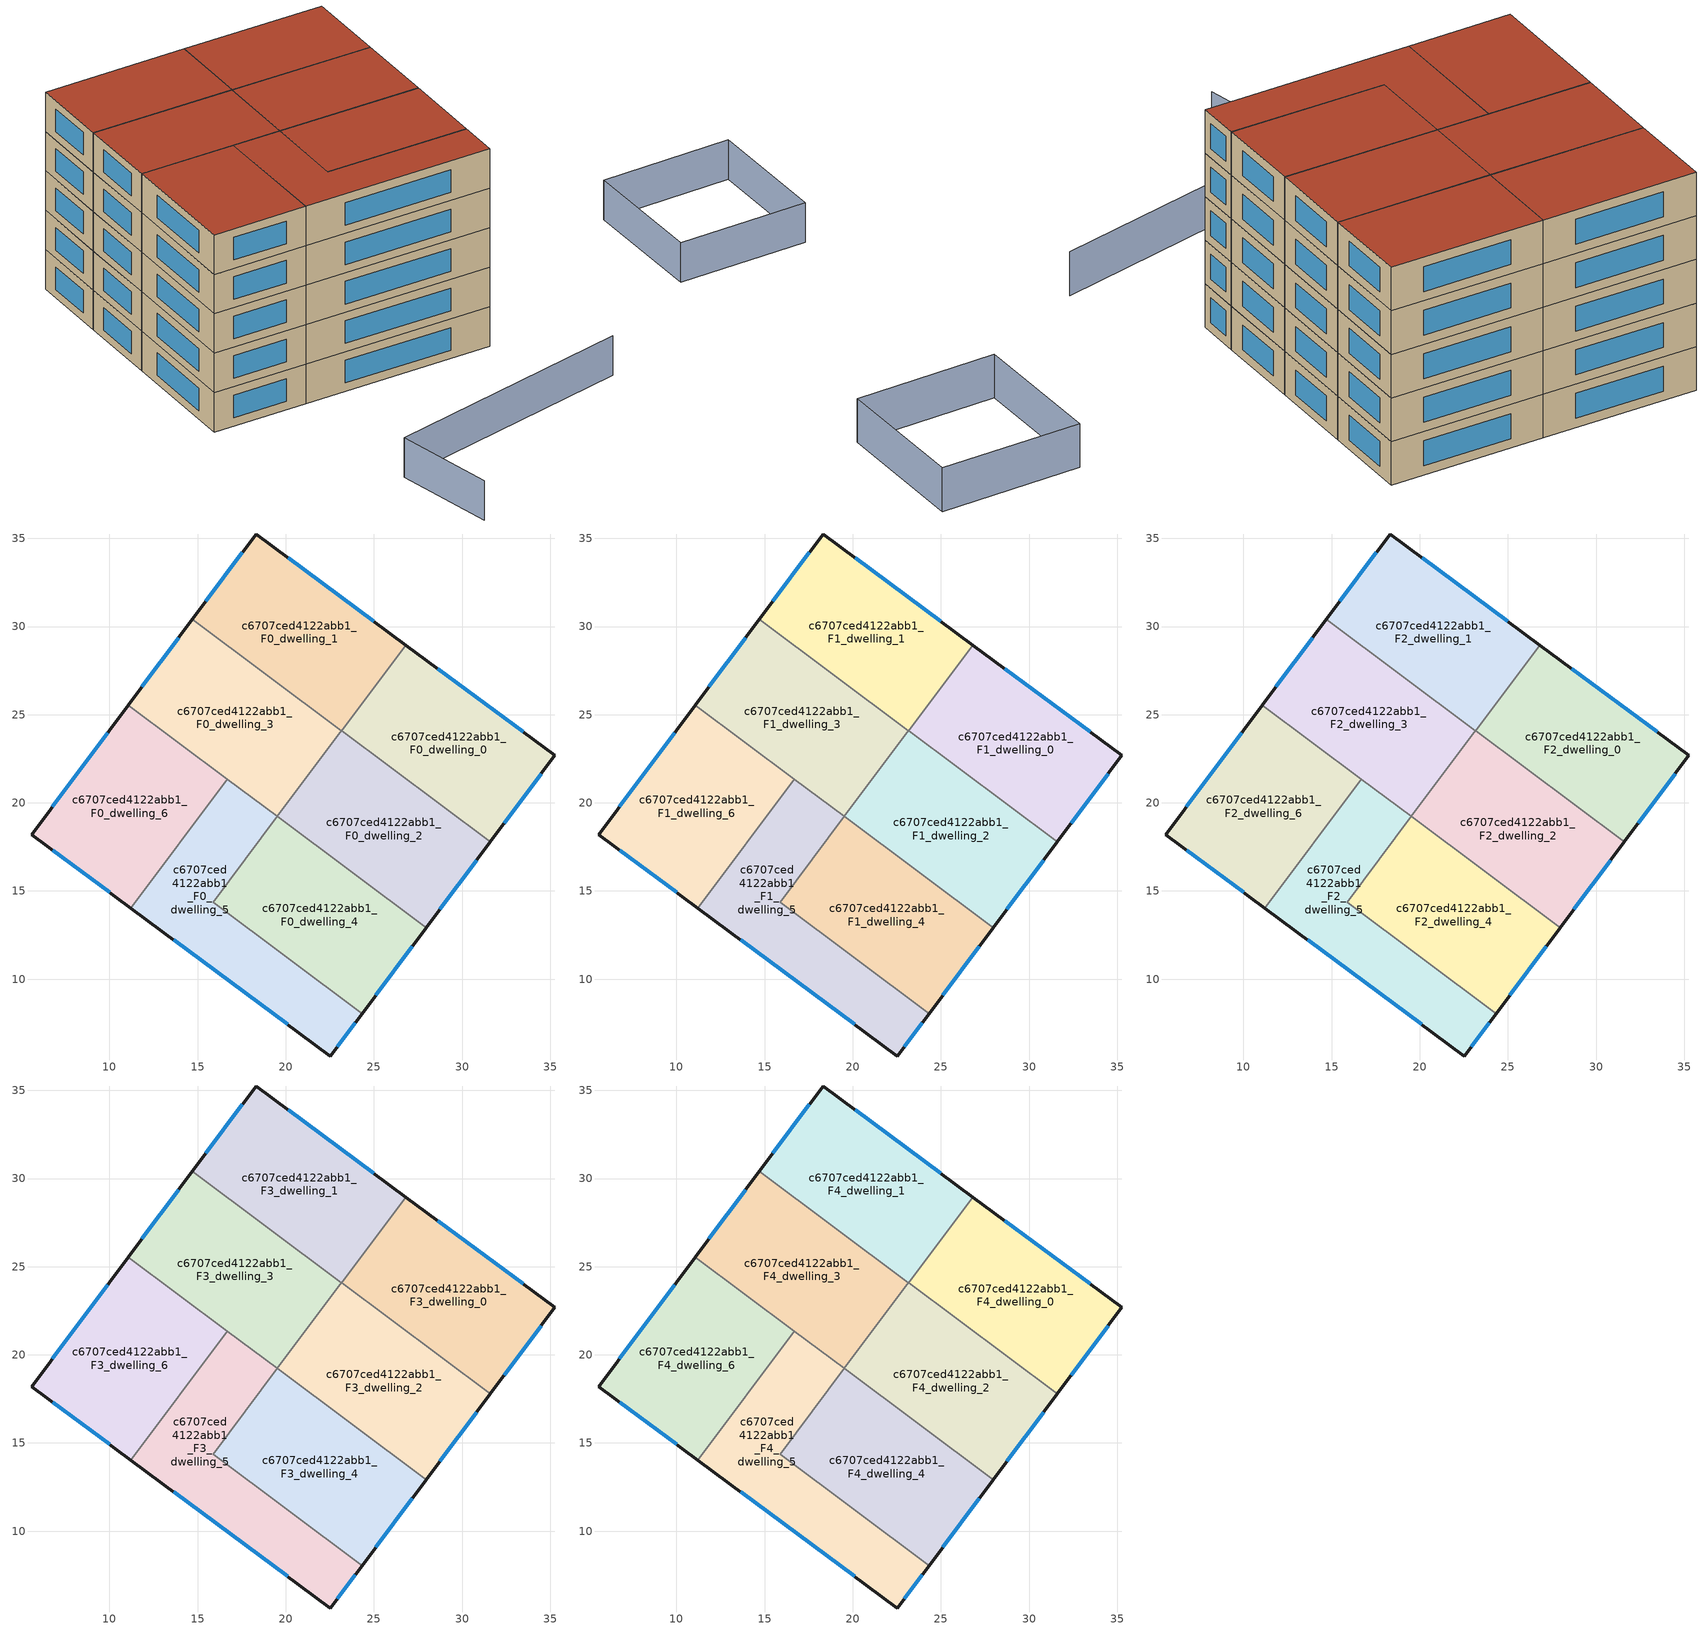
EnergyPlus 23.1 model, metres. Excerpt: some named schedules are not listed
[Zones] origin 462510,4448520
c6707ced4122abb1_F0_dwelling_0
 floor ground (EU_floor_Construction): 35.27,22.69 31.61,17.79 23.18,24.08 26.82,28.95 z0
 wall outside (EU_wall_Construction): 31.61,17.79 35.27,22.69 26.82,28.95 z0:3
 wall to c6707ced4122abb1_F0_dwelling_1 (EU_wall_Construction): 26.82,28.95 23.18,24.08 z0:3
 wall to c6707ced4122abb1_F0_dwelling_2 (EU_wall_Construction): 23.18,24.08 31.61,17.79 z0:3
 window (EU_Window_Construction): 33.46,24.03 28.63,27.61 / 32.39,18.84 34.49,21.64 z0.64:2.36
c6707ced4122abb1_F0_dwelling_1
 floor ground (EU_floor_Construction): 26.82,28.95 23.18,24.08 14.7,30.41 18.32,35.25 z0
 wall outside (EU_wall_Construction): 26.82,28.95 18.32,35.25 14.7,30.41 z0:3
 wall to c6707ced4122abb1_F0_dwelling_3 (EU_wall_Construction): 14.7,30.41 23.16,24.1 z0:3
 wall to c6707ced4122abb1_F0_dwelling_2 (EU_wall_Construction): 23.16,24.1 23.18,24.08 z0:3
 window (EU_Window_Construction): 25,30.3 20.14,33.9 / 17.54,34.21 15.48,31.45 z0.64:2.36
c6707ced4122abb1_F0_dwelling_2
 floor ground (EU_floor_Construction): 31.61,17.79 27.97,12.91 19.52,19.23 23.16,24.1 z0
 wall outside (EU_wall_Construction): 27.97,12.91 31.61,17.79 z0:3
 wall to c6707ced4122abb1_F0_dwelling_4 (EU_wall_Construction): 19.52,19.23 27.97,12.91 z0:3
 wall to c6707ced4122abb1_F0_dwelling_3 (EU_wall_Construction): 23.16,24.1 19.52,19.23 z0:3
 window (EU_Window_Construction): 28.75,13.96 30.83,16.74 z0.64:2.36
c6707ced4122abb1_F0_dwelling_3
 floor ground (EU_floor_Construction): 23.16,24.1 19.52,19.23 11.06,25.54 14.7,30.41 z0
 wall outside (EU_wall_Construction): 14.7,30.41 11.06,25.54 z0:3
 wall to c6707ced4122abb1_F0_dwelling_6 (EU_wall_Construction): 11.06,25.54 16.68,21.34 z0:3
 wall to c6707ced4122abb1_F0_dwelling_5 (EU_wall_Construction): 16.68,21.34 19.52,19.23 z0:3
 window (EU_Window_Construction): 13.92,29.37 11.84,26.58 z0.64:2.36
c6707ced4122abb1_F0_dwelling_4
 floor ground (EU_floor_Construction): 27.97,12.91 24.33,8.04 15.88,14.36 19.52,19.23 z0
 wall outside (EU_wall_Construction): 24.33,8.04 27.97,12.91 z0:3
 wall to c6707ced4122abb1_F0_dwelling_5 (EU_wall_Construction): 19.52,19.23 15.88,14.36 24.33,8.04 z0:3
 window (EU_Window_Construction): 25.11,9.09 27.19,11.87 z0.64:2.36
c6707ced4122abb1_F0_dwelling_5
 floor ground (EU_floor_Construction): 19.52,19.23 15.88,14.36 24.33,8.04 22.54,5.64 11.22,14.03 16.68,21.34 z0
 wall outside (EU_wall_Construction): 11.22,14.03 22.54,5.64 24.33,8.04 z0:3
 wall to c6707ced4122abb1_F0_dwelling_6 (EU_wall_Construction): 16.68,21.34 11.22,14.03 z0:3
 window (EU_Window_Construction): 22.92,6.15 23.95,7.53 / 13.64,12.23 20.11,7.44 z0.64:2.36
c6707ced4122abb1_F0_dwelling_6
 floor ground (EU_floor_Construction): 16.68,21.34 11.22,14.03 5.58,18.2 11.06,25.54 z0
 wall outside (EU_wall_Construction): 11.06,25.54 5.58,18.2 11.22,14.03 z0:3
 window (EU_Window_Construction): 6.79,17.3 10.01,14.92 / 9.89,23.97 6.76,19.77 z0.64:2.36
c6707ced4122abb1_F1_dwelling_0
 floor to c6707ced4122abb1_F0_dwelling_0 (EU_floor_Construction): 35.27,22.69 31.61,17.79 23.18,24.08 26.82,28.95 z3
 wall outside (EU_wall_Construction): 31.61,17.79 35.27,22.69 26.82,28.95 z3:6
 wall to c6707ced4122abb1_F1_dwelling_1 (EU_wall_Construction): 26.82,28.95 23.18,24.08 z3:6
 wall to c6707ced4122abb1_F1_dwelling_2 (EU_wall_Construction): 23.18,24.08 31.61,17.79 z3:6
 window (EU_Window_Construction): 33.46,24.03 28.63,27.61 / 32.39,18.84 34.49,21.64 z3.64:5.36
c6707ced4122abb1_F1_dwelling_1
 floor to c6707ced4122abb1_F0_dwelling_1 (EU_floor_Construction): 26.82,28.95 23.18,24.08 14.7,30.41 18.32,35.25 z3
 wall outside (EU_wall_Construction): 26.82,28.95 18.32,35.25 14.7,30.41 z3:6
 wall to c6707ced4122abb1_F1_dwelling_3 (EU_wall_Construction): 14.7,30.41 23.16,24.1 z3:6
 wall to c6707ced4122abb1_F1_dwelling_2 (EU_wall_Construction): 23.16,24.1 23.18,24.08 z3:6
 window (EU_Window_Construction): 25,30.3 20.14,33.9 / 17.54,34.21 15.48,31.45 z3.64:5.36
c6707ced4122abb1_F1_dwelling_2
 floor to c6707ced4122abb1_F0_dwelling_2 (EU_floor_Construction): 31.61,17.79 27.97,12.91 19.52,19.23 23.16,24.1 z3
 wall outside (EU_wall_Construction): 27.97,12.91 31.61,17.79 z3:6
 wall to c6707ced4122abb1_F1_dwelling_4 (EU_wall_Construction): 19.52,19.23 27.97,12.91 z3:6
 wall to c6707ced4122abb1_F1_dwelling_3 (EU_wall_Construction): 23.16,24.1 19.52,19.23 z3:6
 window (EU_Window_Construction): 28.75,13.96 30.83,16.74 z3.64:5.36
c6707ced4122abb1_F1_dwelling_3
 floor to c6707ced4122abb1_F0_dwelling_3 (EU_floor_Construction): 23.16,24.1 19.52,19.23 11.06,25.54 14.7,30.41 z3
 wall outside (EU_wall_Construction): 14.7,30.41 11.06,25.54 z3:6
 wall to c6707ced4122abb1_F1_dwelling_6 (EU_wall_Construction): 11.06,25.54 16.68,21.34 z3:6
 wall to c6707ced4122abb1_F1_dwelling_5 (EU_wall_Construction): 16.68,21.34 19.52,19.23 z3:6
 window (EU_Window_Construction): 13.92,29.37 11.84,26.58 z3.64:5.36
c6707ced4122abb1_F1_dwelling_4
 floor to c6707ced4122abb1_F0_dwelling_4 (EU_floor_Construction): 27.97,12.91 24.33,8.04 15.88,14.36 19.52,19.23 z3
 wall outside (EU_wall_Construction): 24.33,8.04 27.97,12.91 z3:6
 wall to c6707ced4122abb1_F1_dwelling_5 (EU_wall_Construction): 19.52,19.23 15.88,14.36 24.33,8.04 z3:6
 window (EU_Window_Construction): 25.11,9.09 27.19,11.87 z3.64:5.36
c6707ced4122abb1_F1_dwelling_5
 floor to c6707ced4122abb1_F0_dwelling_5 (EU_floor_Construction): 19.52,19.23 15.88,14.36 24.33,8.04 22.54,5.64 11.22,14.03 16.68,21.34 z3
 wall outside (EU_wall_Construction): 11.22,14.03 22.54,5.64 24.33,8.04 z3:6
 wall to c6707ced4122abb1_F1_dwelling_6 (EU_wall_Construction): 16.68,21.34 11.22,14.03 z3:6
 window (EU_Window_Construction): 22.92,6.15 23.95,7.53 / 13.64,12.23 20.11,7.44 z3.64:5.36
c6707ced4122abb1_F1_dwelling_6
 floor to c6707ced4122abb1_F0_dwelling_6 (EU_floor_Construction): 16.68,21.34 11.22,14.03 5.58,18.2 11.06,25.54 z3
 wall outside (EU_wall_Construction): 11.06,25.54 5.58,18.2 11.22,14.03 z3:6
 window (EU_Window_Construction): 6.79,17.3 10.01,14.92 / 9.89,23.97 6.76,19.77 z3.64:5.36
c6707ced4122abb1_F2_dwelling_0
 floor to c6707ced4122abb1_F1_dwelling_0 (EU_floor_Construction): 35.27,22.69 31.61,17.79 23.18,24.08 26.82,28.95 z6
 wall outside (EU_wall_Construction): 31.61,17.79 35.27,22.69 26.82,28.95 z6:9
 wall to c6707ced4122abb1_F2_dwelling_1 (EU_wall_Construction): 26.82,28.95 23.18,24.08 z6:9
 wall to c6707ced4122abb1_F2_dwelling_2 (EU_wall_Construction): 23.18,24.08 31.61,17.79 z6:9
 window (EU_Window_Construction): 33.46,24.03 28.63,27.61 / 32.39,18.84 34.49,21.64 z6.64:8.36
c6707ced4122abb1_F2_dwelling_1
 floor to c6707ced4122abb1_F1_dwelling_1 (EU_floor_Construction): 26.82,28.95 23.18,24.08 14.7,30.41 18.32,35.25 z6
 wall outside (EU_wall_Construction): 26.82,28.95 18.32,35.25 14.7,30.41 z6:9
 wall to c6707ced4122abb1_F2_dwelling_3 (EU_wall_Construction): 14.7,30.41 23.16,24.1 z6:9
 wall to c6707ced4122abb1_F2_dwelling_2 (EU_wall_Construction): 23.16,24.1 23.18,24.08 z6:9
 window (EU_Window_Construction): 25,30.3 20.14,33.9 / 17.54,34.21 15.48,31.45 z6.64:8.36
c6707ced4122abb1_F2_dwelling_2
 floor to c6707ced4122abb1_F1_dwelling_2 (EU_floor_Construction): 31.61,17.79 27.97,12.91 19.52,19.23 23.16,24.1 z6
 wall outside (EU_wall_Construction): 27.97,12.91 31.61,17.79 z6:9
 wall to c6707ced4122abb1_F2_dwelling_4 (EU_wall_Construction): 19.52,19.23 27.97,12.91 z6:9
 wall to c6707ced4122abb1_F2_dwelling_3 (EU_wall_Construction): 23.16,24.1 19.52,19.23 z6:9
 window (EU_Window_Construction): 28.75,13.96 30.83,16.74 z6.64:8.36
c6707ced4122abb1_F2_dwelling_3
 floor to c6707ced4122abb1_F1_dwelling_3 (EU_floor_Construction): 23.16,24.1 19.52,19.23 11.06,25.54 14.7,30.41 z6
 wall outside (EU_wall_Construction): 14.7,30.41 11.06,25.54 z6:9
 wall to c6707ced4122abb1_F2_dwelling_6 (EU_wall_Construction): 11.06,25.54 16.68,21.34 z6:9
 wall to c6707ced4122abb1_F2_dwelling_5 (EU_wall_Construction): 16.68,21.34 19.52,19.23 z6:9
 window (EU_Window_Construction): 13.92,29.37 11.84,26.58 z6.64:8.36
c6707ced4122abb1_F2_dwelling_4
 floor to c6707ced4122abb1_F1_dwelling_4 (EU_floor_Construction): 27.97,12.91 24.33,8.04 15.88,14.36 19.52,19.23 z6
 wall outside (EU_wall_Construction): 24.33,8.04 27.97,12.91 z6:9
 wall to c6707ced4122abb1_F2_dwelling_5 (EU_wall_Construction): 19.52,19.23 15.88,14.36 24.33,8.04 z6:9
 window (EU_Window_Construction): 25.11,9.09 27.19,11.87 z6.64:8.36
c6707ced4122abb1_F2_dwelling_5
 floor to c6707ced4122abb1_F1_dwelling_5 (EU_floor_Construction): 19.52,19.23 15.88,14.36 24.33,8.04 22.54,5.64 11.22,14.03 16.68,21.34 z6
 wall outside (EU_wall_Construction): 11.22,14.03 22.54,5.64 24.33,8.04 z6:9
 wall to c6707ced4122abb1_F2_dwelling_6 (EU_wall_Construction): 16.68,21.34 11.22,14.03 z6:9
 window (EU_Window_Construction): 22.92,6.15 23.95,7.53 / 13.64,12.23 20.11,7.44 z6.64:8.36
c6707ced4122abb1_F2_dwelling_6
 floor to c6707ced4122abb1_F1_dwelling_6 (EU_floor_Construction): 16.68,21.34 11.22,14.03 5.58,18.2 11.06,25.54 z6
 wall outside (EU_wall_Construction): 11.06,25.54 5.58,18.2 11.22,14.03 z6:9
 window (EU_Window_Construction): 6.79,17.3 10.01,14.92 / 9.89,23.97 6.76,19.77 z6.64:8.36
c6707ced4122abb1_F3_dwelling_0
 floor to c6707ced4122abb1_F2_dwelling_0 (EU_floor_Construction): 35.27,22.69 31.61,17.79 23.18,24.08 26.82,28.95 z9
 wall outside (EU_wall_Construction): 31.61,17.79 35.27,22.69 26.82,28.95 z9:12
 wall to c6707ced4122abb1_F3_dwelling_1 (EU_wall_Construction): 26.82,28.95 23.18,24.08 z9:12
 wall to c6707ced4122abb1_F3_dwelling_2 (EU_wall_Construction): 23.18,24.08 31.61,17.79 z9:12
 window (EU_Window_Construction): 33.46,24.03 28.63,27.61 / 32.39,18.84 34.49,21.64 z9.64:11.36
c6707ced4122abb1_F3_dwelling_1
 floor to c6707ced4122abb1_F2_dwelling_1 (EU_floor_Construction): 26.82,28.95 23.18,24.08 14.7,30.41 18.32,35.25 z9
 wall outside (EU_wall_Construction): 26.82,28.95 18.32,35.25 14.7,30.41 z9:12
 wall to c6707ced4122abb1_F3_dwelling_3 (EU_wall_Construction): 14.7,30.41 23.16,24.1 z9:12
 wall to c6707ced4122abb1_F3_dwelling_2 (EU_wall_Construction): 23.16,24.1 23.18,24.08 z9:12
 window (EU_Window_Construction): 25,30.3 20.14,33.9 / 17.54,34.21 15.48,31.45 z9.64:11.36
c6707ced4122abb1_F3_dwelling_2
 floor to c6707ced4122abb1_F2_dwelling_2 (EU_floor_Construction): 31.61,17.79 27.97,12.91 19.52,19.23 23.16,24.1 z9
 wall outside (EU_wall_Construction): 27.97,12.91 31.61,17.79 z9:12
 wall to c6707ced4122abb1_F3_dwelling_4 (EU_wall_Construction): 19.52,19.23 27.97,12.91 z9:12
 wall to c6707ced4122abb1_F3_dwelling_3 (EU_wall_Construction): 23.16,24.1 19.52,19.23 z9:12
 window (EU_Window_Construction): 28.75,13.96 30.83,16.74 z9.64:11.36
c6707ced4122abb1_F3_dwelling_3
 floor to c6707ced4122abb1_F2_dwelling_3 (EU_floor_Construction): 23.16,24.1 19.52,19.23 11.06,25.54 14.7,30.41 z9
 wall outside (EU_wall_Construction): 14.7,30.41 11.06,25.54 z9:12
 wall to c6707ced4122abb1_F3_dwelling_6 (EU_wall_Construction): 11.06,25.54 16.68,21.34 z9:12
 wall to c6707ced4122abb1_F3_dwelling_5 (EU_wall_Construction): 16.68,21.34 19.52,19.23 z9:12
 window (EU_Window_Construction): 13.92,29.37 11.84,26.58 z9.64:11.36
c6707ced4122abb1_F3_dwelling_4
 floor to c6707ced4122abb1_F2_dwelling_4 (EU_floor_Construction): 27.97,12.91 24.33,8.04 15.88,14.36 19.52,19.23 z9
 wall outside (EU_wall_Construction): 24.33,8.04 27.97,12.91 z9:12
 wall to c6707ced4122abb1_F3_dwelling_5 (EU_wall_Construction): 19.52,19.23 15.88,14.36 24.33,8.04 z9:12
 window (EU_Window_Construction): 25.11,9.09 27.19,11.87 z9.64:11.36
c6707ced4122abb1_F3_dwelling_5
 floor to c6707ced4122abb1_F2_dwelling_5 (EU_floor_Construction): 19.52,19.23 15.88,14.36 24.33,8.04 22.54,5.64 11.22,14.03 16.68,21.34 z9
 wall outside (EU_wall_Construction): 11.22,14.03 22.54,5.64 24.33,8.04 z9:12
 wall to c6707ced4122abb1_F3_dwelling_6 (EU_wall_Construction): 16.68,21.34 11.22,14.03 z9:12
 window (EU_Window_Construction): 22.92,6.15 23.95,7.53 / 13.64,12.23 20.11,7.44 z9.64:11.36
c6707ced4122abb1_F3_dwelling_6
 floor to c6707ced4122abb1_F2_dwelling_6 (EU_floor_Construction): 16.68,21.34 11.22,14.03 5.58,18.2 11.06,25.54 z9
 wall outside (EU_wall_Construction): 11.06,25.54 5.58,18.2 11.22,14.03 z9:12
 window (EU_Window_Construction): 6.79,17.3 10.01,14.92 / 9.89,23.97 6.76,19.77 z9.64:11.36
c6707ced4122abb1_F4_dwelling_0
 floor to c6707ced4122abb1_F3_dwelling_0 (EU_floor_Construction): 35.27,22.69 31.61,17.79 23.18,24.08 26.82,28.95 z12
 wall outside (EU_wall_Construction): 31.61,17.79 35.27,22.69 26.82,28.95 z12:15
 wall to c6707ced4122abb1_F4_dwelling_1 (EU_wall_Construction): 26.82,28.95 23.18,24.08 z12:15
 wall to c6707ced4122abb1_F4_dwelling_2 (EU_wall_Construction): 23.18,24.08 31.61,17.79 z12:15
 window (EU_Window_Construction): 33.46,24.03 28.63,27.61 / 32.39,18.84 34.49,21.64 z12.64:14.36
 roof outside (EU_roof_Construction): 31.61,17.79 35.27,22.69 26.82,28.95 23.18,24.08 z15
c6707ced4122abb1_F4_dwelling_1
 floor to c6707ced4122abb1_F3_dwelling_1 (EU_floor_Construction): 26.82,28.95 23.18,24.08 14.7,30.41 18.32,35.25 z12
 wall outside (EU_wall_Construction): 26.82,28.95 18.32,35.25 14.7,30.41 z12:15
 wall to c6707ced4122abb1_F4_dwelling_3 (EU_wall_Construction): 14.7,30.41 23.16,24.1 z12:15
 wall to c6707ced4122abb1_F4_dwelling_2 (EU_wall_Construction): 23.16,24.1 23.18,24.08 z12:15
 window (EU_Window_Construction): 25,30.3 20.14,33.9 / 17.54,34.21 15.48,31.45 z12.64:14.36
 roof outside (EU_roof_Construction): 23.18,24.08 26.82,28.95 18.32,35.25 14.7,30.41 z15
c6707ced4122abb1_F4_dwelling_2
 floor to c6707ced4122abb1_F3_dwelling_2 (EU_floor_Construction): 31.61,17.79 27.97,12.91 19.52,19.23 23.16,24.1 z12
 wall outside (EU_wall_Construction): 27.97,12.91 31.61,17.79 z12:15
 wall to c6707ced4122abb1_F4_dwelling_4 (EU_wall_Construction): 19.52,19.23 27.97,12.91 z12:15
 wall to c6707ced4122abb1_F4_dwelling_3 (EU_wall_Construction): 23.16,24.1 19.52,19.23 z12:15
 window (EU_Window_Construction): 28.75,13.96 30.83,16.74 z12.64:14.36
 roof outside (EU_roof_Construction): 27.97,12.91 31.61,17.79 23.16,24.1 19.52,19.23 z15
c6707ced4122abb1_F4_dwelling_3
 floor to c6707ced4122abb1_F3_dwelling_3 (EU_floor_Construction): 23.16,24.1 19.52,19.23 11.06,25.54 14.7,30.41 z12
 wall outside (EU_wall_Construction): 14.7,30.41 11.06,25.54 z12:15
 wall to c6707ced4122abb1_F4_dwelling_6 (EU_wall_Construction): 11.06,25.54 16.68,21.34 z12:15
 wall to c6707ced4122abb1_F4_dwelling_5 (EU_wall_Construction): 16.68,21.34 19.52,19.23 z12:15
 window (EU_Window_Construction): 13.92,29.37 11.84,26.58 z12.64:14.36
 roof outside (EU_roof_Construction): 19.52,19.23 23.16,24.1 14.7,30.41 11.06,25.54 z15
c6707ced4122abb1_F4_dwelling_4
 floor to c6707ced4122abb1_F3_dwelling_4 (EU_floor_Construction): 27.97,12.91 24.33,8.04 15.88,14.36 19.52,19.23 z12
 wall outside (EU_wall_Construction): 24.33,8.04 27.97,12.91 z12:15
 wall to c6707ced4122abb1_F4_dwelling_5 (EU_wall_Construction): 19.52,19.23 15.88,14.36 24.33,8.04 z12:15
 window (EU_Window_Construction): 25.11,9.09 27.19,11.87 z12.64:14.36
 roof outside (EU_roof_Construction): 24.33,8.04 27.97,12.91 19.52,19.23 15.88,14.36 z15
c6707ced4122abb1_F4_dwelling_5
 floor to c6707ced4122abb1_F3_dwelling_5 (EU_floor_Construction): 19.52,19.23 15.88,14.36 24.33,8.04 22.54,5.64 11.22,14.03 16.68,21.34 z12
 wall outside (EU_wall_Construction): 11.22,14.03 22.54,5.64 24.33,8.04 z12:15
 wall to c6707ced4122abb1_F4_dwelling_6 (EU_wall_Construction): 16.68,21.34 11.22,14.03 z12:15
 window (EU_Window_Construction): 22.92,6.15 23.95,7.53 / 13.64,12.23 20.11,7.44 z12.64:14.36
 roof outside (EU_roof_Construction): 22.54,5.64 24.33,8.04 15.88,14.36 19.52,19.23 16.68,21.34 11.22,14.03 z15
c6707ced4122abb1_F4_dwelling_6
 floor to c6707ced4122abb1_F3_dwelling_6 (EU_floor_Construction): 16.68,21.34 11.22,14.03 5.58,18.2 11.06,25.54 z12
 wall outside (EU_wall_Construction): 11.06,25.54 5.58,18.2 11.22,14.03 z12:15
 window (EU_Window_Construction): 6.79,17.3 10.01,14.92 / 9.89,23.97 6.76,19.77 z12.64:14.36
 roof outside (EU_roof_Construction): 11.22,14.03 16.68,21.34 11.06,25.54 5.58,18.2 z15
shading: 1.88,-2.36 4.96,4.52 / 4.96,4.52 22.16,-3.18 / 42.57,-8.45 34.77,-2.85 / 34.77,-2.85 40.29,4.84 / 40.29,4.84 48.09,-0.76 / 48.09,-0.76 42.57,-8.45 z0:3
[Building]
EU S2 Campaign: North Axis=0; Terrain=City; Solar Distribution=FullExterior
[Site:Location]
Yerevan-Zvartnots.Intl.AP: Latitude=40.15; Longitude=44.383; Time Zone=4; Elevation=854
[SizingPeriod:WeatherFileDays]
AnnualSizingPeriod: Begin Month=1; Begin Day of Month=1; End Month=12; End Day of Month=31; Day of Week for Start Day=Monday; Use Weather File Daylight Saving Period=No; Use Weather File Rain and Snow Indicators=No
[MATERIAL]
EU_InternalMass_Material: Roughness=MediumRough; Thickness=0.1; Conductivity=1; Density=1800; Specific Heat=900; Thermal Absorptance=0.9; Solar Absorptance=0.7; Visible Absorptance=0.7
[MATERIAL:NOMASS] Roughness=MediumRough; Thermal Absorptance=0.9; Solar Absorptance=0.7; Visible Absorptance=0.7
Name | Thermal Resistance
EU_wall_NoMass | 1.05043
EU_roof_NoMass | 1.45357
EU_floor_NoMass | 0.478065
[WINDOWMATERIAL:SIMPLEGLAZINGSYSTEM]
EU_Window_SimpleGlazing: UFactor=2.5566; Solar Heat Gain Coefficient=0.75; Visible Transmittance=0.75
[CONSTRUCTION]
EU_wall_Construction: EU_wall_NoMass
EU_roof_Construction: EU_roof_NoMass
EU_floor_Construction: EU_floor_NoMass
EU_Window_Construction: EU_Window_SimpleGlazing
EU_InternalMass_Construction: EU_InternalMass_Material
[ZONE] Type=1; Multiplier=1; Ceiling Height=autocalculate; Floor Area=autocalculate; Part of Total Floor Area=Yes
Name | Volume
c6707ced4122abb1_F0_dwelling_0; c6707ced4122abb1_F1_dwelling_0; c6707ced4122abb1_F2_dwelling_0; c6707ced4122abb1_F3_dwelling_0; c6707ced4122abb1_F4_dwelling_0; c6707ced4122abb1_F0_dwelling_2; c6707ced4122abb1_F1_dwelling_2; c6707ced4122abb1_F2_dwelling_2; c6707ced4122abb1_F3_dwelling_2; c6707ced4122abb1_F4_dwelling_2 | 192.468
c6707ced4122abb1_F0_dwelling_1; c6707ced4122abb1_F1_dwelling_1; c6707ced4122abb1_F2_dwelling_1; c6707ced4122abb1_F3_dwelling_1; c6707ced4122abb1_F4_dwelling_1 | 192.452
c6707ced4122abb1_F0_dwelling_3; c6707ced4122abb1_F1_dwelling_3; c6707ced4122abb1_F2_dwelling_3; c6707ced4122abb1_F3_dwelling_3; c6707ced4122abb1_F4_dwelling_3 | 192.469
c6707ced4122abb1_F0_dwelling_4; c6707ced4122abb1_F1_dwelling_4; c6707ced4122abb1_F2_dwelling_4; c6707ced4122abb1_F3_dwelling_4; c6707ced4122abb1_F4_dwelling_4 | 192.449
c6707ced4122abb1_F0_dwelling_5; c6707ced4122abb1_F1_dwelling_5; c6707ced4122abb1_F2_dwelling_5; c6707ced4122abb1_F3_dwelling_5; c6707ced4122abb1_F4_dwelling_5 | 192.453
c6707ced4122abb1_F0_dwelling_6; c6707ced4122abb1_F1_dwelling_6; c6707ced4122abb1_F2_dwelling_6; c6707ced4122abb1_F3_dwelling_6; c6707ced4122abb1_F4_dwelling_6 | 192.464
[INTERNALMASS] Construction=EU_InternalMass_Construction
Name | Zone or ZoneList | Surface Area
c6707ced4122abb1_F0_dwelling_0_EU_InternalMass | c6707ced4122abb1_F0_dwelling_0 | 64.1557
c6707ced4122abb1_F0_dwelling_1_EU_InternalMass | c6707ced4122abb1_F0_dwelling_1 | 64.1514
c6707ced4122abb1_F0_dwelling_2_EU_InternalMass | c6707ced4122abb1_F0_dwelling_2 | 64.1572
c6707ced4122abb1_F0_dwelling_3_EU_InternalMass | c6707ced4122abb1_F0_dwelling_3 | 64.1548
c6707ced4122abb1_F0_dwelling_4_EU_InternalMass | c6707ced4122abb1_F0_dwelling_4 | 64.1497
c6707ced4122abb1_F0_dwelling_5_EU_InternalMass | c6707ced4122abb1_F0_dwelling_5 | 64.1509
c6707ced4122abb1_F0_dwelling_6_EU_InternalMass | c6707ced4122abb1_F0_dwelling_6 | 64.1537
c6707ced4122abb1_F1_dwelling_0_EU_InternalMass | c6707ced4122abb1_F1_dwelling_0 | 64.1557
c6707ced4122abb1_F1_dwelling_1_EU_InternalMass | c6707ced4122abb1_F1_dwelling_1 | 64.1514
c6707ced4122abb1_F1_dwelling_2_EU_InternalMass | c6707ced4122abb1_F1_dwelling_2 | 64.1572
c6707ced4122abb1_F1_dwelling_3_EU_InternalMass | c6707ced4122abb1_F1_dwelling_3 | 64.1548
c6707ced4122abb1_F1_dwelling_4_EU_InternalMass | c6707ced4122abb1_F1_dwelling_4 | 64.1497
c6707ced4122abb1_F1_dwelling_5_EU_InternalMass | c6707ced4122abb1_F1_dwelling_5 | 64.1509
c6707ced4122abb1_F1_dwelling_6_EU_InternalMass | c6707ced4122abb1_F1_dwelling_6 | 64.1537
c6707ced4122abb1_F2_dwelling_0_EU_InternalMass | c6707ced4122abb1_F2_dwelling_0 | 64.1557
c6707ced4122abb1_F2_dwelling_1_EU_InternalMass | c6707ced4122abb1_F2_dwelling_1 | 64.1514
c6707ced4122abb1_F2_dwelling_2_EU_InternalMass | c6707ced4122abb1_F2_dwelling_2 | 64.1572
c6707ced4122abb1_F2_dwelling_3_EU_InternalMass | c6707ced4122abb1_F2_dwelling_3 | 64.1548
c6707ced4122abb1_F2_dwelling_4_EU_InternalMass | c6707ced4122abb1_F2_dwelling_4 | 64.1497
c6707ced4122abb1_F2_dwelling_5_EU_InternalMass | c6707ced4122abb1_F2_dwelling_5 | 64.1509
c6707ced4122abb1_F2_dwelling_6_EU_InternalMass | c6707ced4122abb1_F2_dwelling_6 | 64.1537
c6707ced4122abb1_F3_dwelling_0_EU_InternalMass | c6707ced4122abb1_F3_dwelling_0 | 64.1557
c6707ced4122abb1_F3_dwelling_1_EU_InternalMass | c6707ced4122abb1_F3_dwelling_1 | 64.1514
c6707ced4122abb1_F3_dwelling_2_EU_InternalMass | c6707ced4122abb1_F3_dwelling_2 | 64.1572
c6707ced4122abb1_F3_dwelling_3_EU_InternalMass | c6707ced4122abb1_F3_dwelling_3 | 64.1548
c6707ced4122abb1_F3_dwelling_4_EU_InternalMass | c6707ced4122abb1_F3_dwelling_4 | 64.1497
c6707ced4122abb1_F3_dwelling_5_EU_InternalMass | c6707ced4122abb1_F3_dwelling_5 | 64.1509
c6707ced4122abb1_F3_dwelling_6_EU_InternalMass | c6707ced4122abb1_F3_dwelling_6 | 64.1537
c6707ced4122abb1_F4_dwelling_0_EU_InternalMass | c6707ced4122abb1_F4_dwelling_0 | 64.1557
c6707ced4122abb1_F4_dwelling_1_EU_InternalMass | c6707ced4122abb1_F4_dwelling_1 | 64.1514
c6707ced4122abb1_F4_dwelling_2_EU_InternalMass | c6707ced4122abb1_F4_dwelling_2 | 64.1572
c6707ced4122abb1_F4_dwelling_3_EU_InternalMass | c6707ced4122abb1_F4_dwelling_3 | 64.1548
c6707ced4122abb1_F4_dwelling_4_EU_InternalMass | c6707ced4122abb1_F4_dwelling_4 | 64.1497
c6707ced4122abb1_F4_dwelling_5_EU_InternalMass | c6707ced4122abb1_F4_dwelling_5 | 64.1509
c6707ced4122abb1_F4_dwelling_6_EU_InternalMass | c6707ced4122abb1_F4_dwelling_6 | 64.1537
[OTHEREQUIPMENT] Fuel Type=Electricity; Design Level Calculation Method=Watts/Area; Power per Zone Floor Area=1; Fraction Latent=0; Fraction Radiant=0; Fraction Lost=0; Carbon Dioxide Generation Rate=0; EndUse Subcategory=EU_Step8_InternalGains
Name | Zone or ZoneList or Space or SpaceList | Schedule
EU_Step8_InternalGain_c6707ced4122abb1_F0_dwelling_0_f000 | c6707ced4122abb1_F0_dwelling_0 | EU_Step8_GainSchedule_c6707ced4122abb1_F0_dwelling_0_f000
EU_Step8_InternalGain_c6707ced4122abb1_F0_dwelling_1_f000 | c6707ced4122abb1_F0_dwelling_1 | EU_Step8_GainSchedule_c6707ced4122abb1_F0_dwelling_1_f000
EU_Step8_InternalGain_c6707ced4122abb1_F0_dwelling_2_f000 | c6707ced4122abb1_F0_dwelling_2 | EU_Step8_GainSchedule_c6707ced4122abb1_F0_dwelling_2_f000
EU_Step8_InternalGain_c6707ced4122abb1_F0_dwelling_3_f000 | c6707ced4122abb1_F0_dwelling_3 | EU_Step8_GainSchedule_c6707ced4122abb1_F0_dwelling_3_f000
EU_Step8_InternalGain_c6707ced4122abb1_F0_dwelling_4_f000 | c6707ced4122abb1_F0_dwelling_4 | EU_Step8_GainSchedule_c6707ced4122abb1_F0_dwelling_4_f000
EU_Step8_InternalGain_c6707ced4122abb1_F0_dwelling_5_f000 | c6707ced4122abb1_F0_dwelling_5 | EU_Step8_GainSchedule_c6707ced4122abb1_F0_dwelling_5_f000
EU_Step8_InternalGain_c6707ced4122abb1_F0_dwelling_6_f000 | c6707ced4122abb1_F0_dwelling_6 | EU_Step8_GainSchedule_c6707ced4122abb1_F0_dwelling_6_f000
EU_Step8_InternalGain_c6707ced4122abb1_F1_dwelling_0_f000 | c6707ced4122abb1_F1_dwelling_0 | EU_Step8_GainSchedule_c6707ced4122abb1_F1_dwelling_0_f000
EU_Step8_InternalGain_c6707ced4122abb1_F1_dwelling_1_f000 | c6707ced4122abb1_F1_dwelling_1 | EU_Step8_GainSchedule_c6707ced4122abb1_F1_dwelling_1_f000
EU_Step8_InternalGain_c6707ced4122abb1_F1_dwelling_2_f000 | c6707ced4122abb1_F1_dwelling_2 | EU_Step8_GainSchedule_c6707ced4122abb1_F1_dwelling_2_f000
EU_Step8_InternalGain_c6707ced4122abb1_F1_dwelling_3_f000 | c6707ced4122abb1_F1_dwelling_3 | EU_Step8_GainSchedule_c6707ced4122abb1_F1_dwelling_3_f000
EU_Step8_InternalGain_c6707ced4122abb1_F1_dwelling_4_f000 | c6707ced4122abb1_F1_dwelling_4 | EU_Step8_GainSchedule_c6707ced4122abb1_F1_dwelling_4_f000
EU_Step8_InternalGain_c6707ced4122abb1_F1_dwelling_5_f000 | c6707ced4122abb1_F1_dwelling_5 | EU_Step8_GainSchedule_c6707ced4122abb1_F1_dwelling_5_f000
EU_Step8_InternalGain_c6707ced4122abb1_F1_dwelling_6_f000 | c6707ced4122abb1_F1_dwelling_6 | EU_Step8_GainSchedule_c6707ced4122abb1_F1_dwelling_6_f000
EU_Step8_InternalGain_c6707ced4122abb1_F2_dwelling_0_f000 | c6707ced4122abb1_F2_dwelling_0 | EU_Step8_GainSchedule_c6707ced4122abb1_F2_dwelling_0_f000
EU_Step8_InternalGain_c6707ced4122abb1_F2_dwelling_1_f000 | c6707ced4122abb1_F2_dwelling_1 | EU_Step8_GainSchedule_c6707ced4122abb1_F2_dwelling_1_f000
EU_Step8_InternalGain_c6707ced4122abb1_F2_dwelling_2_f000 | c6707ced4122abb1_F2_dwelling_2 | EU_Step8_GainSchedule_c6707ced4122abb1_F2_dwelling_2_f000
EU_Step8_InternalGain_c6707ced4122abb1_F2_dwelling_3_f000 | c6707ced4122abb1_F2_dwelling_3 | EU_Step8_GainSchedule_c6707ced4122abb1_F2_dwelling_3_f000
EU_Step8_InternalGain_c6707ced4122abb1_F2_dwelling_4_f000 | c6707ced4122abb1_F2_dwelling_4 | EU_Step8_GainSchedule_c6707ced4122abb1_F2_dwelling_4_f000
EU_Step8_InternalGain_c6707ced4122abb1_F2_dwelling_5_f000 | c6707ced4122abb1_F2_dwelling_5 | EU_Step8_GainSchedule_c6707ced4122abb1_F2_dwelling_5_f000
EU_Step8_InternalGain_c6707ced4122abb1_F2_dwelling_6_f000 | c6707ced4122abb1_F2_dwelling_6 | EU_Step8_GainSchedule_c6707ced4122abb1_F2_dwelling_6_f000
EU_Step8_InternalGain_c6707ced4122abb1_F3_dwelling_0_f000 | c6707ced4122abb1_F3_dwelling_0 | EU_Step8_GainSchedule_c6707ced4122abb1_F3_dwelling_0_f000
EU_Step8_InternalGain_c6707ced4122abb1_F3_dwelling_1_f000 | c6707ced4122abb1_F3_dwelling_1 | EU_Step8_GainSchedule_c6707ced4122abb1_F3_dwelling_1_f000
EU_Step8_InternalGain_c6707ced4122abb1_F3_dwelling_2_f000 | c6707ced4122abb1_F3_dwelling_2 | EU_Step8_GainSchedule_c6707ced4122abb1_F3_dwelling_2_f000
EU_Step8_InternalGain_c6707ced4122abb1_F3_dwelling_3_f000 | c6707ced4122abb1_F3_dwelling_3 | EU_Step8_GainSchedule_c6707ced4122abb1_F3_dwelling_3_f000
EU_Step8_InternalGain_c6707ced4122abb1_F3_dwelling_4_f000 | c6707ced4122abb1_F3_dwelling_4 | EU_Step8_GainSchedule_c6707ced4122abb1_F3_dwelling_4_f000
EU_Step8_InternalGain_c6707ced4122abb1_F3_dwelling_5_f000 | c6707ced4122abb1_F3_dwelling_5 | EU_Step8_GainSchedule_c6707ced4122abb1_F3_dwelling_5_f000
EU_Step8_InternalGain_c6707ced4122abb1_F3_dwelling_6_f000 | c6707ced4122abb1_F3_dwelling_6 | EU_Step8_GainSchedule_c6707ced4122abb1_F3_dwelling_6_f000
EU_Step8_InternalGain_c6707ced4122abb1_F4_dwelling_0_f000 | c6707ced4122abb1_F4_dwelling_0 | EU_Step8_GainSchedule_c6707ced4122abb1_F4_dwelling_0_f000
EU_Step8_InternalGain_c6707ced4122abb1_F4_dwelling_1_f000 | c6707ced4122abb1_F4_dwelling_1 | EU_Step8_GainSchedule_c6707ced4122abb1_F4_dwelling_1_f000
EU_Step8_InternalGain_c6707ced4122abb1_F4_dwelling_2_f000 | c6707ced4122abb1_F4_dwelling_2 | EU_Step8_GainSchedule_c6707ced4122abb1_F4_dwelling_2_f000
EU_Step8_InternalGain_c6707ced4122abb1_F4_dwelling_3_f000 | c6707ced4122abb1_F4_dwelling_3 | EU_Step8_GainSchedule_c6707ced4122abb1_F4_dwelling_3_f000
EU_Step8_InternalGain_c6707ced4122abb1_F4_dwelling_4_f000 | c6707ced4122abb1_F4_dwelling_4 | EU_Step8_GainSchedule_c6707ced4122abb1_F4_dwelling_4_f000
EU_Step8_InternalGain_c6707ced4122abb1_F4_dwelling_5_f000 | c6707ced4122abb1_F4_dwelling_5 | EU_Step8_GainSchedule_c6707ced4122abb1_F4_dwelling_5_f000
EU_Step8_InternalGain_c6707ced4122abb1_F4_dwelling_6_f000 | c6707ced4122abb1_F4_dwelling_6 | EU_Step8_GainSchedule_c6707ced4122abb1_F4_dwelling_6_f000
[ZONEVENTILATION:DESIGNFLOWRATE] Schedule=EU_AlwaysOn; Design Flow Rate Calculation Method=AirChanges/Hour; Air Changes per Hour=0.557805; Ventilation Type=Natural; Fan Pressure Rise=0; Fan Total Efficiency=1; Constant Term Coefficient=1; Temperature Term Coefficient=0; Velocity Term Coefficient=0; Velocity Squared Term Coefficient=0; Minimum Indoor Temperature=-100; Maximum Indoor Temperature=100; Delta Temperature=-100; Minimum Outdoor Temperature=-100; Maximum Outdoor Temperature=100; Maximum Wind Speed=40
Name | Zone or ZoneList or Space or SpaceList
EU_ConstantAir_c6707ced4122abb1_F0_dwelling_0 | c6707ced4122abb1_F0_dwelling_0
EU_ConstantAir_c6707ced4122abb1_F0_dwelling_1 | c6707ced4122abb1_F0_dwelling_1
EU_ConstantAir_c6707ced4122abb1_F0_dwelling_2 | c6707ced4122abb1_F0_dwelling_2
EU_ConstantAir_c6707ced4122abb1_F0_dwelling_3 | c6707ced4122abb1_F0_dwelling_3
EU_ConstantAir_c6707ced4122abb1_F0_dwelling_4 | c6707ced4122abb1_F0_dwelling_4
EU_ConstantAir_c6707ced4122abb1_F0_dwelling_5 | c6707ced4122abb1_F0_dwelling_5
EU_ConstantAir_c6707ced4122abb1_F0_dwelling_6 | c6707ced4122abb1_F0_dwelling_6
EU_ConstantAir_c6707ced4122abb1_F1_dwelling_0 | c6707ced4122abb1_F1_dwelling_0
EU_ConstantAir_c6707ced4122abb1_F1_dwelling_1 | c6707ced4122abb1_F1_dwelling_1
EU_ConstantAir_c6707ced4122abb1_F1_dwelling_2 | c6707ced4122abb1_F1_dwelling_2
EU_ConstantAir_c6707ced4122abb1_F1_dwelling_3 | c6707ced4122abb1_F1_dwelling_3
EU_ConstantAir_c6707ced4122abb1_F1_dwelling_4 | c6707ced4122abb1_F1_dwelling_4
EU_ConstantAir_c6707ced4122abb1_F1_dwelling_5 | c6707ced4122abb1_F1_dwelling_5
EU_ConstantAir_c6707ced4122abb1_F1_dwelling_6 | c6707ced4122abb1_F1_dwelling_6
EU_ConstantAir_c6707ced4122abb1_F2_dwelling_0 | c6707ced4122abb1_F2_dwelling_0
EU_ConstantAir_c6707ced4122abb1_F2_dwelling_1 | c6707ced4122abb1_F2_dwelling_1
EU_ConstantAir_c6707ced4122abb1_F2_dwelling_2 | c6707ced4122abb1_F2_dwelling_2
EU_ConstantAir_c6707ced4122abb1_F2_dwelling_3 | c6707ced4122abb1_F2_dwelling_3
EU_ConstantAir_c6707ced4122abb1_F2_dwelling_4 | c6707ced4122abb1_F2_dwelling_4
EU_ConstantAir_c6707ced4122abb1_F2_dwelling_5 | c6707ced4122abb1_F2_dwelling_5
EU_ConstantAir_c6707ced4122abb1_F2_dwelling_6 | c6707ced4122abb1_F2_dwelling_6
EU_ConstantAir_c6707ced4122abb1_F3_dwelling_0 | c6707ced4122abb1_F3_dwelling_0
EU_ConstantAir_c6707ced4122abb1_F3_dwelling_1 | c6707ced4122abb1_F3_dwelling_1
EU_ConstantAir_c6707ced4122abb1_F3_dwelling_2 | c6707ced4122abb1_F3_dwelling_2
EU_ConstantAir_c6707ced4122abb1_F3_dwelling_3 | c6707ced4122abb1_F3_dwelling_3
EU_ConstantAir_c6707ced4122abb1_F3_dwelling_4 | c6707ced4122abb1_F3_dwelling_4
EU_ConstantAir_c6707ced4122abb1_F3_dwelling_5 | c6707ced4122abb1_F3_dwelling_5
EU_ConstantAir_c6707ced4122abb1_F3_dwelling_6 | c6707ced4122abb1_F3_dwelling_6
EU_ConstantAir_c6707ced4122abb1_F4_dwelling_0 | c6707ced4122abb1_F4_dwelling_0
EU_ConstantAir_c6707ced4122abb1_F4_dwelling_1 | c6707ced4122abb1_F4_dwelling_1
EU_ConstantAir_c6707ced4122abb1_F4_dwelling_2 | c6707ced4122abb1_F4_dwelling_2
EU_ConstantAir_c6707ced4122abb1_F4_dwelling_3 | c6707ced4122abb1_F4_dwelling_3
EU_ConstantAir_c6707ced4122abb1_F4_dwelling_4 | c6707ced4122abb1_F4_dwelling_4
EU_ConstantAir_c6707ced4122abb1_F4_dwelling_5 | c6707ced4122abb1_F4_dwelling_5
EU_ConstantAir_c6707ced4122abb1_F4_dwelling_6 | c6707ced4122abb1_F4_dwelling_6
[HVACTEMPLATE:THERMOSTAT] Constant Heating Setpoint=20; Constant Cooling Setpoint=50
EU_HeatOnly_c6707ced4122abb1_F0_dwelling_0; EU_HeatOnly_c6707ced4122abb1_F0_dwelling_1; EU_HeatOnly_c6707ced4122abb1_F0_dwelling_2; EU_HeatOnly_c6707ced4122abb1_F0_dwelling_3; EU_HeatOnly_c6707ced4122abb1_F0_dwelling_4; EU_HeatOnly_c6707ced4122abb1_F0_dwelling_5; EU_HeatOnly_c6707ced4122abb1_F0_dwelling_6; EU_HeatOnly_c6707ced4122abb1_F1_dwelling_0; EU_HeatOnly_c6707ced4122abb1_F1_dwelling_1; EU_HeatOnly_c6707ced4122abb1_F1_dwelling_2; EU_HeatOnly_c6707ced4122abb1_F1_dwelling_3; EU_HeatOnly_c6707ced4122abb1_F1_dwelling_4; EU_HeatOnly_c6707ced4122abb1_F1_dwelling_5; EU_HeatOnly_c6707ced4122abb1_F1_dwelling_6; EU_HeatOnly_c6707ced4122abb1_F2_dwelling_0; EU_HeatOnly_c6707ced4122abb1_F2_dwelling_1; EU_HeatOnly_c6707ced4122abb1_F2_dwelling_2; EU_HeatOnly_c6707ced4122abb1_F2_dwelling_3; EU_HeatOnly_c6707ced4122abb1_F2_dwelling_4; EU_HeatOnly_c6707ced4122abb1_F2_dwelling_5; EU_HeatOnly_c6707ced4122abb1_F2_dwelling_6; EU_HeatOnly_c6707ced4122abb1_F3_dwelling_0; EU_HeatOnly_c6707ced4122abb1_F3_dwelling_1; EU_HeatOnly_c6707ced4122abb1_F3_dwelling_2; EU_HeatOnly_c6707ced4122abb1_F3_dwelling_3; EU_HeatOnly_c6707ced4122abb1_F3_dwelling_4; EU_HeatOnly_c6707ced4122abb1_F3_dwelling_5; EU_HeatOnly_c6707ced4122abb1_F3_dwelling_6; EU_HeatOnly_c6707ced4122abb1_F4_dwelling_0; EU_HeatOnly_c6707ced4122abb1_F4_dwelling_1; EU_HeatOnly_c6707ced4122abb1_F4_dwelling_2; EU_HeatOnly_c6707ced4122abb1_F4_dwelling_3; EU_HeatOnly_c6707ced4122abb1_F4_dwelling_4; EU_HeatOnly_c6707ced4122abb1_F4_dwelling_5; EU_HeatOnly_c6707ced4122abb1_F4_dwelling_6
[HVACTEMPLATE:ZONE:IDEALLOADSAIRSYSTEM] System Availability Schedule=EU_AlwaysOn; Maximum Heating Supply Air Temperature=50; Minimum Cooling Supply Air Temperature=13; Maximum Heating Supply Air Humidity Ratio=0.0156; Minimum Cooling Supply Air Humidity Ratio=0.0077; Heating Limit=NoLimit; Cooling Limit=NoLimit; Heating Availability Schedule=EU_AlwaysOn; Cooling Availability Schedule=EU_CoolingOff; Dehumidification Control Type=ConstantSensibleHeatRatio; Cooling Sensible Heat Ratio=0.7; Dehumidification Setpoint=60; Humidification Control Type=None; Humidification Setpoint=30; Outdoor Air Method=None; Outdoor Air Flow Rate per Person=0.00944; Outdoor Air Flow Rate per Zone Floor Area=0; Outdoor Air Flow Rate per Zone=0; Demand Controlled Ventilation Type=None; Outdoor Air Economizer Type=NoEconomizer; Heat Recovery Type=None; Sensible Heat Recovery Effectiveness=0.7; Latent Heat Recovery Effectiveness=0.65
Name | Template Thermostat
c6707ced4122abb1_F0_dwelling_0 | EU_HeatOnly_c6707ced4122abb1_F0_dwelling_0
c6707ced4122abb1_F0_dwelling_1 | EU_HeatOnly_c6707ced4122abb1_F0_dwelling_1
c6707ced4122abb1_F0_dwelling_2 | EU_HeatOnly_c6707ced4122abb1_F0_dwelling_2
c6707ced4122abb1_F0_dwelling_3 | EU_HeatOnly_c6707ced4122abb1_F0_dwelling_3
c6707ced4122abb1_F0_dwelling_4 | EU_HeatOnly_c6707ced4122abb1_F0_dwelling_4
c6707ced4122abb1_F0_dwelling_5 | EU_HeatOnly_c6707ced4122abb1_F0_dwelling_5
c6707ced4122abb1_F0_dwelling_6 | EU_HeatOnly_c6707ced4122abb1_F0_dwelling_6
c6707ced4122abb1_F1_dwelling_0 | EU_HeatOnly_c6707ced4122abb1_F1_dwelling_0
c6707ced4122abb1_F1_dwelling_1 | EU_HeatOnly_c6707ced4122abb1_F1_dwelling_1
c6707ced4122abb1_F1_dwelling_2 | EU_HeatOnly_c6707ced4122abb1_F1_dwelling_2
c6707ced4122abb1_F1_dwelling_3 | EU_HeatOnly_c6707ced4122abb1_F1_dwelling_3
c6707ced4122abb1_F1_dwelling_4 | EU_HeatOnly_c6707ced4122abb1_F1_dwelling_4
c6707ced4122abb1_F1_dwelling_5 | EU_HeatOnly_c6707ced4122abb1_F1_dwelling_5
c6707ced4122abb1_F1_dwelling_6 | EU_HeatOnly_c6707ced4122abb1_F1_dwelling_6
c6707ced4122abb1_F2_dwelling_0 | EU_HeatOnly_c6707ced4122abb1_F2_dwelling_0
c6707ced4122abb1_F2_dwelling_1 | EU_HeatOnly_c6707ced4122abb1_F2_dwelling_1
c6707ced4122abb1_F2_dwelling_2 | EU_HeatOnly_c6707ced4122abb1_F2_dwelling_2
c6707ced4122abb1_F2_dwelling_3 | EU_HeatOnly_c6707ced4122abb1_F2_dwelling_3
c6707ced4122abb1_F2_dwelling_4 | EU_HeatOnly_c6707ced4122abb1_F2_dwelling_4
c6707ced4122abb1_F2_dwelling_5 | EU_HeatOnly_c6707ced4122abb1_F2_dwelling_5
c6707ced4122abb1_F2_dwelling_6 | EU_HeatOnly_c6707ced4122abb1_F2_dwelling_6
c6707ced4122abb1_F3_dwelling_0 | EU_HeatOnly_c6707ced4122abb1_F3_dwelling_0
c6707ced4122abb1_F3_dwelling_1 | EU_HeatOnly_c6707ced4122abb1_F3_dwelling_1
c6707ced4122abb1_F3_dwelling_2 | EU_HeatOnly_c6707ced4122abb1_F3_dwelling_2
c6707ced4122abb1_F3_dwelling_3 | EU_HeatOnly_c6707ced4122abb1_F3_dwelling_3
c6707ced4122abb1_F3_dwelling_4 | EU_HeatOnly_c6707ced4122abb1_F3_dwelling_4
c6707ced4122abb1_F3_dwelling_5 | EU_HeatOnly_c6707ced4122abb1_F3_dwelling_5
c6707ced4122abb1_F3_dwelling_6 | EU_HeatOnly_c6707ced4122abb1_F3_dwelling_6
c6707ced4122abb1_F4_dwelling_0 | EU_HeatOnly_c6707ced4122abb1_F4_dwelling_0
c6707ced4122abb1_F4_dwelling_1 | EU_HeatOnly_c6707ced4122abb1_F4_dwelling_1
c6707ced4122abb1_F4_dwelling_2 | EU_HeatOnly_c6707ced4122abb1_F4_dwelling_2
c6707ced4122abb1_F4_dwelling_3 | EU_HeatOnly_c6707ced4122abb1_F4_dwelling_3
c6707ced4122abb1_F4_dwelling_4 | EU_HeatOnly_c6707ced4122abb1_F4_dwelling_4
c6707ced4122abb1_F4_dwelling_5 | EU_HeatOnly_c6707ced4122abb1_F4_dwelling_5
c6707ced4122abb1_F4_dwelling_6 | EU_HeatOnly_c6707ced4122abb1_F4_dwelling_6
[SIZING:ZONE] Zone Cooling Design Supply Air Temperature Input Method=SupplyAirTemperature; Zone Cooling Design Supply Air Temperature=13; Zone Heating Design Supply Air Temperature Input Method=SupplyAirTemperature; Zone Heating Design Supply Air Temperature=50; Zone Cooling Design Supply Air Humidity Ratio=0.008; Zone Heating Design Supply Air Humidity Ratio=0.008; Cooling Design Air Flow Method=DesignDay; Cooling Design Air Flow Rate=0; Cooling Minimum Air Flow per Zone Floor Area=0.000762; Cooling Minimum Air Flow=0; Cooling Minimum Air Flow Fraction=0.2; Heating Design Air Flow Method=DesignDay; Heating Design Air Flow Rate=0; Heating Maximum Air Flow per Zone Floor Area=0.002032; Heating Maximum Air Flow=0.141576; Heating Maximum Air Flow Fraction=0.3; Account for Dedicated Outdoor Air System=No; Dedicated Outdoor Air System Control Strategy=NeutralSupplyAir; Dedicated Outdoor Air Low Setpoint Temperature for Design=autosize; Dedicated Outdoor Air High Setpoint Temperature for Design=autosize; Zone Load Sizing Method=Sensible Load Only No Latent Load; Zone Latent Cooling Design Supply Air Humidity Ratio Input Method=HumidityRatioDifference; Zone Cooling Design Supply Air Humidity Ratio Difference=0.005; Zone Latent Heating Design Supply Air Humidity Ratio Input Method=HumidityRatioDifference; Zone Humidification Design Supply Air Humidity Ratio Difference=0.005
c6707ced4122abb1_F0_dwelling_0; c6707ced4122abb1_F0_dwelling_1; c6707ced4122abb1_F0_dwelling_2; c6707ced4122abb1_F0_dwelling_3; c6707ced4122abb1_F0_dwelling_4; c6707ced4122abb1_F0_dwelling_5; c6707ced4122abb1_F0_dwelling_6; c6707ced4122abb1_F1_dwelling_0; c6707ced4122abb1_F1_dwelling_1; c6707ced4122abb1_F1_dwelling_2; c6707ced4122abb1_F1_dwelling_3; c6707ced4122abb1_F1_dwelling_4; c6707ced4122abb1_F1_dwelling_5; c6707ced4122abb1_F1_dwelling_6; c6707ced4122abb1_F2_dwelling_0; c6707ced4122abb1_F2_dwelling_1; c6707ced4122abb1_F2_dwelling_2; c6707ced4122abb1_F2_dwelling_3; c6707ced4122abb1_F2_dwelling_4; c6707ced4122abb1_F2_dwelling_5; c6707ced4122abb1_F2_dwelling_6; c6707ced4122abb1_F3_dwelling_0; c6707ced4122abb1_F3_dwelling_1; c6707ced4122abb1_F3_dwelling_2; c6707ced4122abb1_F3_dwelling_3; c6707ced4122abb1_F3_dwelling_4; c6707ced4122abb1_F3_dwelling_5; c6707ced4122abb1_F3_dwelling_6; c6707ced4122abb1_F4_dwelling_0; c6707ced4122abb1_F4_dwelling_1; c6707ced4122abb1_F4_dwelling_2; c6707ced4122abb1_F4_dwelling_3; c6707ced4122abb1_F4_dwelling_4; c6707ced4122abb1_F4_dwelling_5; c6707ced4122abb1_F4_dwelling_6
[SCHEDULE:FILE] Column Number=1; Rows to Skip at Top=0; Number of Hours of Data=8760; Column Separator=Comma; Interpolate to Timestep=No; Minutes per Item=60; Adjust Schedule for Daylight Savings=Yes
Name | File
EU_Step8_GainSchedule_c6707ced4122abb1_F0_dwelling_0_f000 | ../../schedules/c6707ced4122abb1/c6707ced4122abb1_F0_dwelling_0_f000_gain.csv
EU_Step8_GainSchedule_c6707ced4122abb1_F0_dwelling_1_f000 | ../../schedules/c6707ced4122abb1/c6707ced4122abb1_F0_dwelling_1_f000_gain.csv
EU_Step8_GainSchedule_c6707ced4122abb1_F0_dwelling_2_f000 | ../../schedules/c6707ced4122abb1/c6707ced4122abb1_F0_dwelling_2_f000_gain.csv
EU_Step8_GainSchedule_c6707ced4122abb1_F0_dwelling_3_f000 | ../../schedules/c6707ced4122abb1/c6707ced4122abb1_F0_dwelling_3_f000_gain.csv
EU_Step8_GainSchedule_c6707ced4122abb1_F0_dwelling_4_f000 | ../../schedules/c6707ced4122abb1/c6707ced4122abb1_F0_dwelling_4_f000_gain.csv
EU_Step8_GainSchedule_c6707ced4122abb1_F0_dwelling_5_f000 | ../../schedules/c6707ced4122abb1/c6707ced4122abb1_F0_dwelling_5_f000_gain.csv
EU_Step8_GainSchedule_c6707ced4122abb1_F0_dwelling_6_f000 | ../../schedules/c6707ced4122abb1/c6707ced4122abb1_F0_dwelling_6_f000_gain.csv
EU_Step8_GainSchedule_c6707ced4122abb1_F1_dwelling_0_f000 | ../../schedules/c6707ced4122abb1/c6707ced4122abb1_F1_dwelling_0_f000_gain.csv
EU_Step8_GainSchedule_c6707ced4122abb1_F1_dwelling_1_f000 | ../../schedules/c6707ced4122abb1/c6707ced4122abb1_F1_dwelling_1_f000_gain.csv
EU_Step8_GainSchedule_c6707ced4122abb1_F1_dwelling_2_f000 | ../../schedules/c6707ced4122abb1/c6707ced4122abb1_F1_dwelling_2_f000_gain.csv
EU_Step8_GainSchedule_c6707ced4122abb1_F1_dwelling_3_f000 | ../../schedules/c6707ced4122abb1/c6707ced4122abb1_F1_dwelling_3_f000_gain.csv
EU_Step8_GainSchedule_c6707ced4122abb1_F1_dwelling_4_f000 | ../../schedules/c6707ced4122abb1/c6707ced4122abb1_F1_dwelling_4_f000_gain.csv
EU_Step8_GainSchedule_c6707ced4122abb1_F1_dwelling_5_f000 | ../../schedules/c6707ced4122abb1/c6707ced4122abb1_F1_dwelling_5_f000_gain.csv
EU_Step8_GainSchedule_c6707ced4122abb1_F1_dwelling_6_f000 | ../../schedules/c6707ced4122abb1/c6707ced4122abb1_F1_dwelling_6_f000_gain.csv
EU_Step8_GainSchedule_c6707ced4122abb1_F2_dwelling_0_f000 | ../../schedules/c6707ced4122abb1/c6707ced4122abb1_F2_dwelling_0_f000_gain.csv
EU_Step8_GainSchedule_c6707ced4122abb1_F2_dwelling_1_f000 | ../../schedules/c6707ced4122abb1/c6707ced4122abb1_F2_dwelling_1_f000_gain.csv
EU_Step8_GainSchedule_c6707ced4122abb1_F2_dwelling_2_f000 | ../../schedules/c6707ced4122abb1/c6707ced4122abb1_F2_dwelling_2_f000_gain.csv
EU_Step8_GainSchedule_c6707ced4122abb1_F2_dwelling_3_f000 | ../../schedules/c6707ced4122abb1/c6707ced4122abb1_F2_dwelling_3_f000_gain.csv
EU_Step8_GainSchedule_c6707ced4122abb1_F2_dwelling_4_f000 | ../../schedules/c6707ced4122abb1/c6707ced4122abb1_F2_dwelling_4_f000_gain.csv
EU_Step8_GainSchedule_c6707ced4122abb1_F2_dwelling_5_f000 | ../../schedules/c6707ced4122abb1/c6707ced4122abb1_F2_dwelling_5_f000_gain.csv
EU_Step8_GainSchedule_c6707ced4122abb1_F2_dwelling_6_f000 | ../../schedules/c6707ced4122abb1/c6707ced4122abb1_F2_dwelling_6_f000_gain.csv
EU_Step8_GainSchedule_c6707ced4122abb1_F3_dwelling_0_f000 | ../../schedules/c6707ced4122abb1/c6707ced4122abb1_F3_dwelling_0_f000_gain.csv
EU_Step8_GainSchedule_c6707ced4122abb1_F3_dwelling_1_f000 | ../../schedules/c6707ced4122abb1/c6707ced4122abb1_F3_dwelling_1_f000_gain.csv
EU_Step8_GainSchedule_c6707ced4122abb1_F3_dwelling_2_f000 | ../../schedules/c6707ced4122abb1/c6707ced4122abb1_F3_dwelling_2_f000_gain.csv
EU_Step8_GainSchedule_c6707ced4122abb1_F3_dwelling_3_f000 | ../../schedules/c6707ced4122abb1/c6707ced4122abb1_F3_dwelling_3_f000_gain.csv
EU_Step8_GainSchedule_c6707ced4122abb1_F3_dwelling_4_f000 | ../../schedules/c6707ced4122abb1/c6707ced4122abb1_F3_dwelling_4_f000_gain.csv
EU_Step8_GainSchedule_c6707ced4122abb1_F3_dwelling_5_f000 | ../../schedules/c6707ced4122abb1/c6707ced4122abb1_F3_dwelling_5_f000_gain.csv
EU_Step8_GainSchedule_c6707ced4122abb1_F3_dwelling_6_f000 | ../../schedules/c6707ced4122abb1/c6707ced4122abb1_F3_dwelling_6_f000_gain.csv
EU_Step8_GainSchedule_c6707ced4122abb1_F4_dwelling_0_f000 | ../../schedules/c6707ced4122abb1/c6707ced4122abb1_F4_dwelling_0_f000_gain.csv
EU_Step8_GainSchedule_c6707ced4122abb1_F4_dwelling_1_f000 | ../../schedules/c6707ced4122abb1/c6707ced4122abb1_F4_dwelling_1_f000_gain.csv
EU_Step8_GainSchedule_c6707ced4122abb1_F4_dwelling_2_f000 | ../../schedules/c6707ced4122abb1/c6707ced4122abb1_F4_dwelling_2_f000_gain.csv
